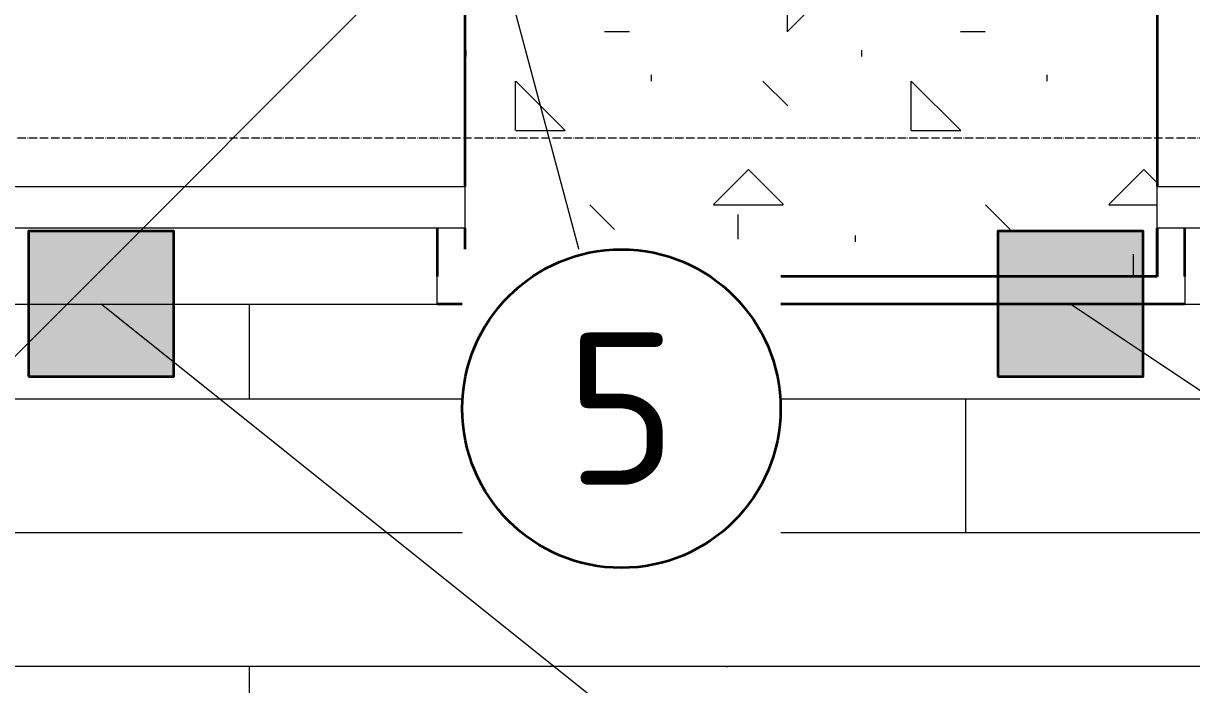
# Model space of a CAD drawing. Header units: millimetres. Extents: x -5016 to 62834, y -6019 to 88916.
# Drawn here: x 11862 to 13550, y 79210 to 80165 of the extents above; entities that cross this region are included whole.
import ezdxf
from ezdxf.enums import TextEntityAlignment as Align

# ---------------------------------------------------------------- set-up
doc = ezdxf.new("R2010")
doc.units = ezdxf.units.MM
doc.linetypes.add('Осевая 12-2-2', pattern=[16, 12, -2, 0, -2])
for name, color, linetype, lineweight in [('A-FLOR-PATT', 9, 'Continuous', 13), ('A-GLAZ', 8, 'Continuous', 13), ('A-WALL', 8, 'Continuous', 13), ('A-WALL-PATT', 8, 'Continuous', 13), ('S-GRID', 8, 'Continuous', 13), ('АР_подложка', 8, 'Continuous', 13), ('ОВ_выноски', 7, 'Continuous', 18), ('ТЗ_ВК', 5, 'Continuous', 35), ('ТЗ_ВК_К', 30, 'Continuous', 35)]:
    doc.layers.add(name, color=color, linetype=linetype, lineweight=lineweight)
doc.styles.add('GOST', font='isocpeur.ttf', dxfattribs={"width": 0.9})

# ---------------------------------------------------------------- blocks, each defined once
blk = doc.blocks.new('INT 20 Окно Прямоугольник 1ст - INT 20 Окно Прямоугольник 1ст 1800-750h-2859856-Планировочное решение')
at = {"layer": 'A-GLAZ'}
for p, q in [((-900, 130), (900, 130)), ((900, 130), (900, 70)), ((900, 70), (-900, 70))]:
    blk.add_line(p, q, dxfattribs=at)
blk = doc.blocks.new('INT 20 Откосы окон снаружи Прямоугольник - INT 20 Откосы окон снаружи Прямоугольник-2859509-Планировочное решение')
at = {"layer": 'A-WALL', "lineweight": 35}
for p, q in [((843.3, -80), (843.3, -10)), ((883.3, -80), (883.3, -10))]:
    blk.add_line(p, q, dxfattribs=at)
blk = doc.blocks.new('INT 20 Подоконник - Подоконник снаружи-2855293-Планировочное решение')
at = {"layer": 'A-GLAZ'}
for p, q in [((810, 110), (-950, 110)), ((810, 100), (810, 110)), ((810, 70), (810, 100))]:
    blk.add_line(p, q, dxfattribs=at)
blk = doc.blocks.new('INT 20 Окно Прямоугольник 1ст - INT 20 Окно Прямоугольник 1ст 1800-750h-2859864-Планировочное решение')
at = {"layer": 'A-GLAZ'}
for p, q in [((-900, 130), (900, 130)), ((-900, 70), (-900, 130)), ((900, 70), (-900, 70))]:
    blk.add_line(p, q, dxfattribs=at)
blk = doc.blocks.new('INT 20 Откосы окон снаружи Прямоугольник - INT 20 Откосы окон снаружи Прямоугольник-2859476-Планировочное решение')
at = {"layer": 'A-WALL', "lineweight": 35}
for p, q in [((-916.7, -80), (-916.7, -10)), ((-876.7, -80), (-876.7, -10))]:
    blk.add_line(p, q, dxfattribs=at)
blk = doc.blocks.new('INT 20 Подоконник - Подоконник снаружи-2854991-Планировочное решение')
at = {"layer": 'A-GLAZ'}
for p, q in [((810, 110), (-910, 110)), ((-910, 110), (-910, 100)), ((-910, 100), (-910, 70))]:
    blk.add_line(p, q, dxfattribs=at)
blk = doc.blocks.new('АР_bath')
at = {"layer": 'A-FLOR-PATT'}
h = blk.add_hatch(dxfattribs=at)
h.set_pattern_fill('FP_4', color=256, style=0, pattern_type=2)
h.set_pattern_definition([(180, (11498.2, 5123.64), (-7e-14, -579), [1380, 0]), (180, (11498.2, 5316.64), (-7e-14, -579), [1380, 0]), (90, (10463.2, 5316.6), (-1380, 8e-14), [193, -386]), (180, (11498.2, 5509.64), (-7e-14, -579), [1380, 0]), (90, (10808.2, 5509.6), (-1380, 8e-14), [193, -386])])
h.paths.add_polyline_path([(17428.2, 3692.6), (17428.2, 4432.6), (12428.2, 4432.6), (12428.2, 5332.6), (12413.2, 5332.6), (12413.2, 5412.6), (12428.2, 5412.6), (12428.2, 6172.6), (12075.2, 5561.2), (12105.6, 5543.8), (12158, 5634.6), (12175.3, 5624.6), (12112.8, 5516.3), (12065.1, 5543.7), (12040.2, 5500.5), (11988.2, 5530.5), (12013.2, 5573.8), (11965.6, 5601.3), (12028.1, 5709.6), (12045.4, 5699.6), (11992.9, 5608.7), (12023.2, 5591.2), (12428.2, 6292.6), (12413.2, 6292.6), (12413.2, 6372.6), (12428.2, 6372.6), (12428.2, 6452.6), (12468.2, 6452.6), (12468.2, 6542.6), (7808.2, 6542.6), (7808.2, 4432.6), (6928.2, 4432.6), (6928.2, 4542.6), (2788.2, 4542.6), (2788.2, 4452.6), (2808.2, 4452.6), (2808.2, 3692.6), (15095.4, 3692.6)])
h.paths.add_polyline_path([(11335.4, 4675.7), (11274.5, 4710.4), (11239.7, 4779.9), (11244.1, 4793), (11191.9, 4823.4), (11174.5, 4871.2), (11178.9, 4949.4), (11182.9, 4957.1), (11200.4, 4967.2), (11204.1, 4989.7), (11203.4, 5010.4), (11198.5, 5047.1), (11203.6, 5057), (11211.1, 5061.2), (11222.3, 5059.8), (11233.5, 5068.9), (11241.6, 5068.9), (11255.9, 5094.8), (11267.9, 5104.6), (11271.4, 5101.1), (11258.8, 5068.2), (11258.8, 5021.9), (11276.8, 5042.2), (11289.6, 5050.6), (11295.9, 5049.9), (11296.6, 5042.9), (11282, 5021.9), (11276.8, 5010.4), (11335.4, 5036.3), (11336.7, 5047.5), (11333.9, 5078.6), (11338.2, 5108.2), (11353.7, 5130.8), (11370.6, 5137.9), (11381.9, 5128), (11391.8, 5101.2), (11386.4, 5029.5), (11453, 5020.6), (11453.6, 5036.3), (11449.6, 5078.6), (11448, 5101.2), (11457.9, 5128), (11469.1, 5137.9), (11486.1, 5130.8), (11501.6, 5108.2), (11505.8, 5078.6), (11500.7, 5029.5), (11498.8, 5013.6), (11499.4, 5006.7), (11537.9, 4992.8), (11548.4, 4940.7), (11527.6, 4889.3), (11591.9, 4945), (11600.6, 5031.9), (11570.3, 5110.2), (11574.5, 5111.4), (11569.9, 5127.5), (11544.8, 5181), (11489.9, 5225.7), (11496.3, 5231.5), (11526.7, 5223.8), (11489, 5274.8), (11486.1, 5298.7), (11556.3, 5270.3), (11601.2, 5197.1), (11618, 5127.5), (11648.2, 5112.2), (11687.5, 4932), (11558.3, 4788.8), (11483.2, 4771.2), (11461.5, 4762.6), (11413.6, 4693), (11349.3, 4678.8)])
h.paths.add_polyline_path([(8891.2, 5237.6), (8603.2, 5237.6), (8538.4, 5243.8), (8476, 5262), (8418, 5291.6), (8380.4, 5320), (8373.4, 5325.6), (8331.6, 5370.1), (8327.2, 5376.4), (8321.4, 5384.3), (8305.6, 5410), (8298.4, 5421.1), (8291.9, 5434.5), (8290.7, 5436.5), (8280.5, 5463.8), (8271.4, 5487.5), (8268.8, 5497.7), (8288.2, 5502.6), (8288.2, 5504.9), (8284.1, 5521.3), (8279.8, 5555.5), (8278.2, 5582.6), (8280.5, 5616.1), (8284.9, 5647.8), (8288.2, 5662.6), (8268.8, 5667.6), (8274.4, 5687), (8288.2, 5721.8), (8292.9, 5732.5), (8296.4, 5739.5), (8298.4, 5744.2), (8321.9, 5781.9), (8324.8, 5786.1), (8328.3, 5790.1), (8335.1, 5799.3), (8375.1, 5841.5), (8428.7, 5879.9), (8483.3, 5906), (8545, 5922.4), (8603.2, 5927.6), (8891.2, 5927.6), (8891.2, 5907.6), (8903.8, 5904), (8908.5, 5900.8), (8913.3, 5895.2), (8915.1, 5892.8), (8917.5, 5884.7), (8918.2, 5880.6), (8917.5, 5847.1), (8914.6, 5837), (8911.3, 5832.3), (8905.7, 5827.6), (8904.7, 5826.3), (8895.3, 5823.3), (8888.2, 5822.3), (8903.2, 5818.6), (8914.2, 5807.6), (8918.2, 5792.6), (8917.9, 5372.6), (8914.2, 5357.6), (8903.2, 5346.7), (8891.2, 5342.6), (8903.8, 5339), (8908.5, 5335.8), (8913.3, 5330.2), (8915.1, 5327.8), (8917.5, 5319.7), (8918.2, 5315.6), (8917.5, 5282.1), (8914.6, 5272), (8911.3, 5267.3), (8905.7, 5262.6), (8903.4, 5260.8), (8895.3, 5258.3), (8891.2, 5257.6)])
h.paths.add_polyline_path([(9944.5, 5237.6), (9825.2, 5237.6), (9825.2, 5257.6), (9814.2, 5260.3), (9810.7, 5262.6), (9807.4, 5265.6), (9803.8, 5269), (9800.1, 5276.2), (9799.3, 5280.3), (9798.2, 5284.6), (9799.1, 5320.8), (9801.8, 5329.1), (9806.1, 5333.4), (9809.6, 5337), (9816.8, 5340.7), (9820.9, 5341.5), (9828.2, 5343), (9811.3, 5348.6), (9801.8, 5359.1), (9798.2, 5372.6), (9798.5, 5792.6), (9804.1, 5809.6), (9814.6, 5819), (9825.2, 5822.6), (9814.2, 5825.3), (9810.7, 5827.6), (9807.4, 5830.6), (9803.8, 5834), (9800.1, 5841.2), (9799.3, 5845.3), (9798.2, 5849.6), (9799.1, 5885.8), (9801.8, 5894.1), (9806.1, 5898.4), (9809.6, 5902), (9816.8, 5905.7), (9820.9, 5906.5), (9825.2, 5907.6), (9825.2, 5927.6), (10113.2, 5927.6), (10178.6, 5921.3), (10240.4, 5903.3), (10298.4, 5873.7), (10336, 5845.3), (10343, 5839.7), (10384.1, 5796.3), (10391.6, 5786.1), (10395, 5781), (10413.5, 5751.2), (10418.3, 5743.6), (10423.5, 5732.5), (10425.7, 5728.8), (10438.6, 5695), (10445, 5677.8), (10447.6, 5667.6), (10428.2, 5662.6), (10428.2, 5660.1), (10432.2, 5644.1), (10436.6, 5608.2), (10438.2, 5582.6), (10435.5, 5544.8), (10431.9, 5519.2), (10428.2, 5502.6), (10447.6, 5497.7), (10442, 5478.3), (10428.2, 5443.5), (10423.8, 5433.3), (10419.8, 5425.3), (10418, 5421.1), (10396.7, 5387.3), (10392.7, 5380.4), (10384.8, 5370.1), (10380.8, 5365.5), (10341.3, 5323.8), (10287.6, 5285.4), (10233.1, 5259.3), (10171.4, 5242.9), (10113.2, 5237.6), (10100.6, 5237.6)])
h.paths.add_polyline_path([(8893, 5277.9), (8896.1, 5279.7), (8894.7, 5279.2), (8893.8, 5278.5)])
h.paths.add_polyline_path([(9113.2, 5813), (9108.6, 5820.6), (9111, 5817), (9113, 5813.5)])
h.paths.add_polyline_path([(9118.2, 5315.1), (9109.4, 5318.8), (9105.7, 5327.6), (9114.2, 5343.7), (9122.5, 5357.1), (9100.3, 5375.4), (9073.1, 5410.4), (9051.6, 5452.6), (9036.8, 5500.4), (9029.2, 5551.5), (9029.2, 5603.8), (9036.8, 5654.9), (9051.6, 5702.6), (9073.1, 5744.9), (9102.7, 5781.9), (9122.8, 5799.3), (9110.4, 5818.2), (9105.7, 5827.6), (9109.4, 5836.5), (9118.4, 5840.1), (9130.1, 5834.5), (9149.8, 5820.7), (9155.7, 5817), (9166.8, 5822.2), (9203.2, 5827.6), (9294, 5822.1), (9383.5, 5805.7), (9476.2, 5775.9), (9553.2, 5741.1), (9632.3, 5692.9), (9702.5, 5637.6), (9713.9, 5625.1), (9723.2, 5608.2), (9728, 5591.3), (9728.6, 5590), (9737, 5586.5), (9740.7, 5577.6), (9736, 5568.4), (9728.1, 5564.8), (9727.7, 5560.8), (9722.4, 5544.8), (9713.9, 5530.2), (9702.5, 5517.6), (9631, 5461.4), (9553.2, 5414.2), (9470.3, 5376.7), (9383.5, 5349.6), (9294, 5333.2), (9203.2, 5327.6), (9164.1, 5334.4), (9154.5, 5337.9), (9127, 5318.8), (9121.4, 5316.5)])
h.paths.add_polyline_path([(8898.2, 5315.6), (8896.9, 5319.7), (8897.3, 5317.9), (8898, 5316.2)])
h.paths.add_polyline_path([(12468.2, 5352.6), (12468.2, 5372.6), (12428.2, 5372.6), (12428.2, 5352.6)])
h.paths.add_polyline_path([(8896.1, 5844.7), (8898, 5847.8), (8897.3, 5847.4), (8896.5, 5845.6)])
h.paths.add_polyline_path([(8897.3, 5884.1), (8894.7, 5886.7), (8895.4, 5885.6), (8896.6, 5884.7)])
h.paths.add_polyline_path([(10232.1, 5884.7), (10226, 5886.8), (10231.9, 5884.7)])
h.paths.add_polyline_path([(12468.2, 6332.6), (12468.2, 6352.6), (12428.2, 6352.6), (12428.2, 6332.6), (12438.2, 6332.6)])
at = {"layer": 'A-WALL-PATT', "lineweight": 9}
h = blk.add_hatch(dxfattribs=at)
h.set_pattern_fill('FP_2', color=256, style=0, pattern_type=2)
h.set_pattern_definition([(0, (0, 0), (571.5, 571.5), [71.437, -500.062]), (90, (0, 0), (-571.5, 571.5), [71.437, -500.062]), (135, (71.44, 0), (-571.501, 0), [101.028, -707.195]), (0, (71.44, 321.47), (571.5, 571.5), [71.437, -500.062]), (45, (107.16, 285.75), (0, 571.501), [50.514, -757.709]), (135, (107.16, 285.75), (-571.501, 0), [50.514, -757.709]), (0, (285.75, 464.34), (571.5, 571.5), [101.028, -470.472]), (45, (285.75, 464.34), (0, 571.501), [71.437, -736.786]), (135, (386.78, 464.34), (-571.501, 0), [71.438, -736.786]), (90, (392.9, 142.9), (-571.5, 571.5), [71.437, -500.062]), (45, (392.9, 142.88), (0, 571.501), [50.514, -757.709]), (135, (428.62, 178.6), (-571.501, 0), [50.514, -757.709]), (0, (71.44, 142.9), (571.5, 571.5), [35.719, -478.631]), (0, (500.06, 285.75), (571.5, 571.5), [35.719, -478.631]), (90, (321.47, 357.2), (-571.5, 571.5), [35.719, -478.631]), (135, (392.9, 35.7), (-571.501, 0), [50.514, -757.709]), (135, (142.88, 428.62), (-571.501, 0), [50.514, -757.709]), (45, (267.9, 187.52), (0, 571.501), [50.514, -757.709]), (90, (196.45, 71.44), (-571.5, 571.5), [8.93, -562.57]), (90, (223.24, 312.54), (-571.5, 571.5), [8.93, -562.57]), (90, (491.13, 410.77), (-571.5, 571.5), [8.93, -562.57]), (90, (500.06, 107.16), (-571.5, 571.5), [8.93, -562.57])])
h.paths.add_polyline_path([(15668.2, 4472.6), (15668.2, 4872.6), (14668.2, 4872.6), (14668.2, 4472.6), (15095.4, 4472.6)])
at = {"layer": 'A-WALL', "lineweight": 35}
for p, q in [((14668.2, 4872.6), (14668.2, 4602.6)), ((15668.2, 4872.6), (15668.2, 4602.6)), ((14668.2, 4542.6), (14668.2, 4472.6)), ((15668.2, 4542.6), (15668.2, 4472.6)), ((15668.2, 4472.6), (14668.2, 4472.6)), ((15708.2, 4432.6), (14628.2, 4432.6))]:
    blk.add_line(p, q, dxfattribs=at)
at = {"layer": 'S-GRID', "linetype": 'Осевая 12-2-2'}
blk.add_line((18268.2, 4672.6), (-101.7, 4672.6), dxfattribs=at)
at = {"layer": 'A-GLAZ', "rotation": 180}
for name, p in [('INT 20 Окно Прямоугольник 1ст - INT 20 Окно Прямоугольник 1ст 1800-750h-2859864-Планировочное решение', (13768.2, 4672.6)), ('INT 20 Окно Прямоугольник 1ст - INT 20 Окно Прямоугольник 1ст 1800-750h-2859856-Планировочное решение', (16568.2, 4672.6)), ('INT 20 Подоконник - Подоконник снаружи-2854991-Планировочное решение', (13718.2, 4542.6)), ('INT 20 Подоконник - Подоконник снаружи-2855293-Планировочное решение', (16518.2, 4542.6))]:
    blk.add_blockref(name, p, dxfattribs=at)
at = {"layer": 'A-WALL', "lineweight": 35, "rotation": 180}
blk.add_blockref('INT 20 Откосы окон снаружи Прямоугольник - INT 20 Откосы окон снаружи Прямоугольник-2859476-Планировочное решение', (13751.4, 4462.6), dxfattribs=at)
at = {"layer": 'A-WALL', "rotation": 180}
blk.add_blockref('INT 20 Откосы окон снаружи Прямоугольник - INT 20 Откосы окон снаружи Прямоугольник-2859509-Планировочное решение', (16551.4, 4462.6), dxfattribs=at)

msp = doc.modelspace()

# ---------------------------------------------------------------- block references
at = {"layer": 'АР_подложка'}
msp.add_blockref('АР_bath', (-2168, 75327), dxfattribs=at)

# ---------------------------------------------------------------- next in the draw order: hatches: boundary and pattern name
at = {"layer": 'ТЗ_ВК'}
msp.add_hatch(color=5, dxfattribs=at).paths.add_polyline_path([(13270, 79655), (13480, 79655), (13480, 79865), (13270, 79865)])
at = {"layer": 'ТЗ_ВК_К'}
msp.add_hatch(color=30, dxfattribs=at).paths.add_polyline_path([(11869.4, 79655), (12079.4, 79655), (12079.4, 79865), (11869.4, 79865)])

# ---------------------------------------------------------------- next in the draw order: linework, layer by layer
at = {"layer": 'ОВ_выноски'}
for points in [[(12525, 80360), (12666.8, 79830.8)], [(11974.4, 79760), (12794.8, 79103.7)], [(13375, 79760), (14083.6, 79287.6)]]:
    msp.add_lwpolyline(points, dxfattribs=at)
at = {"layer": 'ТЗ_ВК'}
msp.add_lwpolyline([(13270, 79655), (13480, 79655), (13480, 79865), (13270, 79865)], close=True, dxfattribs=at)
at = {"layer": 'ТЗ_ВК_К'}
msp.add_lwpolyline([(11869.4, 79655), (12079.4, 79655), (12079.4, 79865), (11869.4, 79865)], close=True, dxfattribs=at)

# ---------------------------------------------------------------- next in the draw order: wipeouts: each hides what was drawn before it
msp.add_wipeout([(12496.3, 79378.7), (12956.3, 79378.7), (12956.3, 79838.7), (12496.3, 79838.7)])

# ---------------------------------------------------------------- next in the draw order: linework, layer by layer
at = {"layer": 'ОВ_выноски'}
msp.add_lwpolyline([(12525, 80360), (11787.6, 79622.6)], dxfattribs=at)
at = {"layer": 'ТЗ_ВК_К'}
msp.add_circle((12726.3, 79608.7), 230, dxfattribs=at)

# ---------------------------------------------------------------- next in the draw order: texts
at = {"layer": 'ТЗ_ВК_К', "style": 'GOST'}
msp.add_text('5', height=220, dxfattribs=at).set_placement((12726.3, 79608.7), align=Align.MIDDLE_CENTER)

doc.saveas('drawing.dxf')
